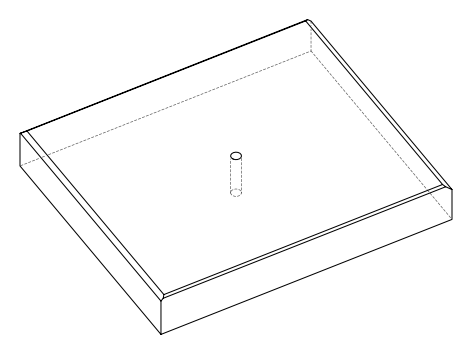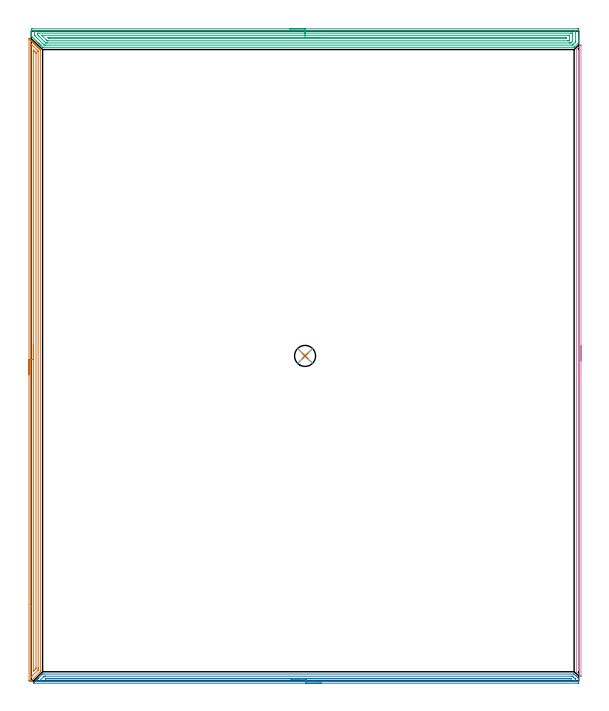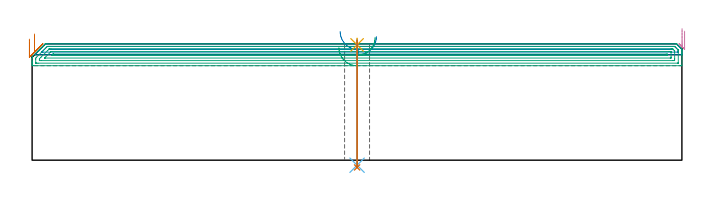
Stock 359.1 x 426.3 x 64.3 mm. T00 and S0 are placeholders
(PLAN: 7 operations, 3 tool changes, 40.6 min)
(1 AREA_MILL | FG_CHAMFER_SURFACE | UGT0205_001 | 10.18 min | 11636 mm3)
(2 AREA_MILL_1 | FG_CHAMFER_SURFACE_1 | UGT0205_001 | 8.65 min | 6366 mm3)
(3 AREA_MILL_2 | FG_CHAMFER_SURFACE_2 | UGT0205_001 | 14.46 min | 26061 mm3)
(4 AREA_MILL_3 | FG_CHAMFER_SURFACE_3 | UGT0205_001 | 6.72 min | 1847 mm3)
(5 SPOT_DRILL | STEP1HOLE | NXT0321_9005460120000 | 0.03 min | 2 mm3)
(6 DRILL_THROUGH_HOLE_INTO_CENTER | STEP1HOLE | NXT0301_042 | 0.28 min | 2519 mm3)
(7 DRILL_TO_ENLARGE_THROUGH_HOLE | STEP1HOLE | NXT0301_103 | 0.28 min | 7067 mm3)
(TOOL UGT0205_001 | Chamfer Mill 20 x 3 x 45 deg. | D20 FL50 Z2)
(TOOL NXT0321_9005460120000 | NC Spot Drill, 142deg, 12mm, Carbide, Uncoated | D12 PA142 FL30 Z2)
(TOOL NXT0301_042 | Carbide Drill 7.1mm [860.1-0710-057A1-MM 2214] | D7.1 PA140 FL85 Z2)
(TOOL NXT0301_103 | Carbide Drill 13.8mm [860.1-1380-062A1-MM 2214] | D13.8 PA140 FL77 Z2)
(OP 1 AREA_MILL)
G17 G21 G94 G90
T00 M6
G54
G17 G0 G90 X-1.5 Y200.8 S1061 M3
G43 Z74.3 H0
Z66.9
G94 G1 Y200.838 Z66.028 F250.
Y200.952 Z65.163
Y201.141 Z64.312
Y201.403 Z63.48
Y201.737 Z62.674
Y202.14 Z61.9
Y202.609 Z61.164
Y203.14 Z60.472
Y203.729 Z59.829
Y204.372 Z59.24
Y205.064 Z58.708
Y205.8 Z58.24
Y206.574 Z57.837
Y207.38 Z57.503
Y208.212 Z57.241
Y209.064 Z57.052
Y209.928 Z56.938
Y210.8 Z56.9
Y421.358
X-1.495 Y421.564 Z56.903
X-1.492 Y421.581 Z56.905
X-1.463 Y421.564 Z56.934
X-1.064 Y421.164 Z57.336
X-0.918 Y421.019 Z57.479
X-0.868 Y420.968 Z57.531
X-0.672 Y420.772 Z57.727
X-0.621 Y420.722 Z57.776
X-0.57 Y420.67 Z57.829
X-0.376 Y420.476 Z58.023
X-0.324 Y420.425 Z58.073
X-0.272 Y420.372 Z58.127
X-0.08 Y420.181 Z58.319
X-0.027 Y420.128 Z58.37
X0.027 Y420.074 Z58.426
X0.216 Y419.885 Z58.615
X0.27 Y419.831 Z58.667
X0.325 Y419.776 Z58.724
X0.511 Y419.589 Z58.91
X0.567 Y419.535 Z58.964
X0.623 Y419.478 Z59.022
X0.807 Y419.293 Z59.206
X0.864 Y419.238 Z59.261
X0.921 Y419.18 Z59.32
X1.103 Y418.997 Z59.502
X1.161 Y418.941 Z59.557
X1.219 Y418.881 Z59.618
X1.399 Y418.702 Z59.798
X1.458 Y418.644 Z59.854
X1.517 Y418.583 Z59.916
X1.694 Y418.406 Z60.093
X1.755 Y418.347 Z60.151
X1.815 Y418.285 Z60.214
X1.99 Y418.11 Z60.389
X2.052 Y418.05 Z60.448
X2.113 Y417.987 Z60.512
X2.286 Y417.814 Z60.685
X2.348 Y417.753 Z60.745
X2.411 Y417.689 Z60.81
X2.582 Y417.519 Z60.981
X2.645 Y417.456 Z61.042
X2.71 Y417.391 Z61.109
X2.878 Y417.223 Z61.277
X2.942 Y417.159 Z61.339
X3.008 Y417.093 Z61.407
X3.173 Y416.927 Z61.572
X3.239 Y416.862 Z61.636
X3.306 Y416.795 Z61.705
X3.469 Y416.631 Z61.868
X3.536 Y416.565 Z61.933
X3.604 Y416.497 Z62.003
X3.765 Y416.335 Z62.164
X3.833 Y416.268 Z62.23
X3.902 Y416.198 Z62.301
X4.061 Y416.04 Z62.46
X4.13 Y415.971 Z62.526
X4.2 Y415.9 Z62.599
X4.356 Y415.744 Z62.755
X4.427 Y415.675 Z62.823
X4.498 Y415.602 Z62.897
X4.652 Y415.448 Z63.051
X4.724 Y415.378 Z63.12
X4.796 Y415.304 Z63.195
X4.948 Y415.152 Z63.347
X5.021 Y415.081 Z63.417
X5.094 Y415.006 Z63.493
X5.244 Y414.857 Z63.643
X5.318 Y414.784 Z63.714
X5.393 Y414.708 Z63.791
X5.763 Y414.338 Z64.161
X5.801 Y414.3 Z64.196
X5.9 Y414.194 Z64.284
Y413.814 Z64.3
Y6.892
X5.898 Y6. Z64.298
X5.897 Y5.998 Z64.297
X0.084 Y0.185 Z58.482
X-0.027 Y0.075 Z58.371
X-0.096 Y0.01 Z58.302
X-0.395 Y0. Z58.005
X-1.073 Z57.327
X-1.168 Z57.231
X-1.492 Y0.01 Z56.905
X-1.5 Y0.096 Z56.9
Y0.107
Y210.8
X-0.086 Z58.314
X-0.085 Y417.509 Z58.315
X-0.082 Y417.627 Z58.318
X-0.079 Y417.704 Z58.321
X-0.076 Y417.717 Z58.324
X-0.07 Y417.712 Z58.33
X-0.027 Y417.674 Z58.373
X0.259 Y417.391 Z58.659
X3.837 Y413.814 Z62.237
X4.427 Y413.22 Z62.827
X4.462 Y413.181 Z62.862
X4.477 Y413.162 Z62.877
X4.48 Y413.096 Z62.88
X4.484 Y412.978 Z62.884
X4.485 Y412.919 Z62.885
X4.486 Y412.86 Z62.886
Y8.622
X4.483 Y7.786 Z62.883
X4.481 Y7.732 Z62.881
X4.427 Y6.989 Z62.827
X4.382 Y6.937 Z62.782
X4.341 Y6.892 Z62.741
X0.367 Y2.919 Z58.767
X-0.027 Y2.528 Z58.373
X-0.083 Y2.477 Z58.317
X-0.084 Y2.478 Z58.316
X-0.085 Y2.479 Z58.315
X-0.086 Y48.702 Z58.314
Y210.8
X1.328 Z59.728
X1.329 Y412.919 Z59.729
X1.33 Y413.346 Z59.73
X1.334 Y413.814 Z59.734
X1.335 Y413.849 Z59.735
X1.38 Y413.814 Z59.78
X1.755 Y413.444 Z60.155
X2.281 Y412.919 Z60.681
X2.645 Y412.554 Z61.045
X2.908 Y412.286 Z61.308
X3.038 Y412.15 Z61.438
X3.065 Y412.119 Z61.465
X3.067 Y412.085 Z61.467
X3.069 Y412.025 Z61.469
X3.071 Y411.597 Z61.471
Y8.681
X3.07 Y8.255 Z61.47
X3.067 Y8.137 Z61.467
X3.065 Y8.083 Z61.465
X3.033 Y8.044 Z61.433
X2.786 Y7.786 Z61.186
X1.755 Y6.754 Z60.155
X1.373 Y6.381 Z59.773
X1.344 Y6.356 Z59.744
X1.334 Y6.351 Z59.734
X1.331 Y6.365 Z59.731
X1.33 Y6.381 Z59.73
X1.329 Y6.425 Z59.729
X1.328 Y210.8 Z59.728
Y211.672 Z59.766
Y212.537 Z59.88
Y213.388 Z60.069
Y214.22 Z60.332
Y215.026 Z60.665
Y215.8 Z61.068
Y216.536 Z61.537
Y217.228 Z62.068
Y217.871 Z62.657
Y218.46 Z63.301
Y218.992 Z63.993
Y219.46 Z64.728
Y219.863 Z65.502
Y220.197 Z66.308
Y220.459 Z67.14
Y220.648 Z67.992
Y220.762 Z68.857
Y220.8 Z69.728
G0 Z74.3
M5
M2
(OP 2 AREA_MILL_1)
G17 G21 G94 G90
T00 M6
G54
G17 G0 G90 X190.25 Y-1.5 S1061 M3
G43 Z74.3 H0
Z68.3
G94 G1 X190.212 Z67.428 F250.
X190.098 Z66.564
X189.909 Z65.712
X189.647 Z64.88
X189.313 Z64.074
X188.91 Z63.3
X188.442 Z62.564
X187.91 Z61.872
X187.321 Z61.229
X186.678 Z60.64
X185.986 Z60.109
X185.25 Z59.64
X184.476 Z59.237
X183.67 Z58.903
X182.838 Z58.641
X181.987 Z58.452
X181.122 Z58.338
X180.25 Z58.3
X1.572 Y-1.499 Z58.301
X1.421 Y-1.495 Z58.305
X1.408 Y-1.492 Z58.306
X2.355 Y-0.544 Z59.254
X2.465 Y-0.433 Z59.363
X3.359 Y0.46 Z60.258
X3.522 Y0.624 Z60.419
X3.681 Y0.782 Z60.58
X3.805 Y0.906 Z60.704
X3.96 Y1.062 Z60.857
X4.11 Y1.212 Z61.009
X4.252 Y1.353 Z61.151
X4.398 Y1.5 Z61.296
X4.54 Y1.641 Z61.439
X4.699 Y1.8 Z61.598
X4.836 Y1.938 Z61.734
X7.027 Y4.127 Z63.925
X7.379 Y4.476 Z64.276
X7.4 Y4.493 Z64.293
X8.272 Y4.5 Z64.3
X355.801
X356.106 Y4.495 Z64.291
X356.248 Y4.353 Z64.151
X356.47 Y4.131 Z63.931
X357.35 Y3.252 Z63.048
X357.51 Y3.09 Z62.89
X357.588 Y3.012 Z62.812
X357.787 Y2.814 Z62.612
X357.886 Y2.715 Z62.513
X358.583 Y2.018 Z61.817
X358.81 Y1.792 Z61.589
X358.928 Y1.671 Z61.469
X359.09 Y1.5 Z61.299
X359.1 Y0.826 Z60.626
Y-0.589 Z59.208
Y-1.127 Z58.669
X359.099 Y-1.463 Z58.334
X359.097 Y-1.491 Z58.306
X358.738 Y-1.5 Z58.3
X180.25
Y-0.086 Z59.714
X6.037 Y-0.085 Z59.715
X5.592 Y-0.083 Z59.717
X5.417 Y-0.08 Z59.72
X5.287 Y-0.074 Z59.726
X5.346 Y-0.01 Z59.79
X5.421 Y0.068 Z59.868
X5.592 Y0.242 Z60.042
X5.785 Y0.435 Z60.235
X7.997 Y2.646 Z62.446
X8.272 Y2.916 Z62.716
X8.448 Y3.08 Z62.88
X9.166 Y3.084 Z62.884
X9.336 Y3.085 Z62.885
X354.184
X354.908 Y3.08 Z62.88
X355.01 Y3.079 Z62.879
X355.067 Y3.071 Z62.871
X355.122 Y3.019 Z62.819
X355.343 Y2.803 Z62.603
X355.775 Y2.376 Z62.176
X356.65 Y1.5 Z61.3
X356.905 Y1.244 Z61.044
X357.008 Y1.139 Z60.939
X357.057 Y1.086 Z60.886
X357.079 Y1.059 Z60.859
X357.09 Y1.021 Z60.821
X357.096 Y0.624 Z60.424
X357.099 Y0.227 Z60.027
X357.098 Y0.094 Z59.894
X357.094 Y-0.011 Z59.789
X357.09 Y-0.076 Z59.724
X357.056 Y-0.079 Z59.721
X356.695 Y-0.084 Z59.716
X356.525 Y-0.085 Z59.715
X180.25 Y-0.086 Z59.714
Y1.329 Z61.129
X9.341
X9.19 Y1.33 Z61.13
X9.166 Y1.332 Z61.132
X9.151 Y1.335 Z61.135
X9.156 Y1.349 Z61.149
X9.166 Y1.365 Z61.165
X9.233 Y1.434 Z61.234
X9.3 Y1.5 Z61.3
X9.454 Y1.647 Z61.447
X9.469 Y1.658 Z61.458
X9.501 Y1.665 Z61.465
X9.593 Y1.669 Z61.469
X9.709 Y1.671 Z61.471
X353.121
X353.844 Y1.668 Z61.468
X354.015 Y1.664 Z61.464
X354.189 Y1.5 Z61.3
X354.346 Y1.335 Z61.135
X354.187 Y1.331 Z61.131
X354.015 Y1.33 Z61.13
X353.296 Y1.329 Z61.129
X180.25
X179.378 Z61.167
X178.514 Z61.28
X177.662 Z61.469
X176.83 Y1.328 Z61.732
X176.024 Z62.065
X175.25 Z62.468
X174.514 Z62.937
X173.822 Z63.468
X173.179 Z64.057
X172.59 Z64.701
X172.059 Z65.393
X171.59 Z66.128
X171.187 Z66.902
X170.853 Z67.708
X170.591 Z68.54
X170.402 Z69.392
X170.288 Z70.257
X170.25 Z71.128
G0 Z74.3
M5
M2
(OP 3 AREA_MILL_2)
G17 G21 G94 G90
T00 M6
G54
G17 G0 G90 X169.55 Y427.8 S1061 M3
G43 Z74.3 H0
Z62.2
G94 G1 X169.588 Z61.328 F250.
X169.702 Z60.463
X169.891 Z59.612
X170.153 Z58.78
X170.487 Z57.974
X170.89 Z57.2
X171.359 Z56.464
X171.89 Z55.772
X172.479 Z55.129
X173.122 Z54.54
X173.814 Z54.008
X174.55 Z53.54
X175.324 Z53.137
X176.13 Z52.803
X176.962 Z52.541
X177.814 Z52.352
X178.678 Z52.238
X179.55 Z52.2
X358.494 Y427.799 Z52.201
X358.86 Y427.797 Z52.202
X359.09 Y427.793 Z52.205
X359.1 Y427.438 Z52.559
Y422.188 Z57.807
Y421.626 Z58.372
Y421.312 Z58.684
Y420.75 Z59.246
Y420.437 Z59.558
Y419.811 Z60.188
Y419.313 Z60.686
X359.09 Y418.698 Z61.3
X359.082 Y418.687 Z61.312
X358.94 Y418.54 Z61.459
X356.263 Y415.863 Z64.137
X356.106 Y415.704 Z64.29
X355.817 Y415.7 Z64.3
X7.746
X7.398 Y415.706 Z64.292
X7.315 Y415.784 Z64.214
X6.258 Y416.84 Z63.157
X6.161 Y416.937 Z63.059
X5.961 Y417.138 Z62.861
X5.896 Y417.203 Z62.796
X5.286 Y417.812 Z62.184
X5.07 Y418.03 Z61.97
X4.411 Y418.687 Z61.309
X4.243 Y418.857 Z61.143
X4.176 Y418.924 Z61.076
X3.536 Y419.562 Z60.435
X3.417 Y419.683 Z60.316
X0.288 Y422.811 Z57.187
X0.16 Y422.94 Z57.059
X0.041 Y423.063 Z56.936
X0.01 Y423.097 Z56.901
X0. Y423.689 Z56.31
Y425.126 Z54.87
Y425.688 Z54.309
Y426.001 Z53.996
Y426.563 Z53.431
Y427.157 Z52.838
X0.004 Y427.438 Z52.557
X0.01 Y427.792 Z52.204
X0.241 Y427.796 Z52.201
X0.606 Y427.8 Z52.2
X179.55
Y426.386 Z53.614
X356.709 Y426.385 Z53.615
X356.891 Y426.384 Z53.616
X357.053 Y426.38 Z53.62
X357.086 Y426.379 Z53.621
X357.092 Y426.358 Z53.642
X357.095 Y426.331 Z53.669
X357.099 Y426.18 Z53.82
X357.1 Y420.055 Z59.945
X357.096 Y419.562 Z60.438
X357.092 Y419.187 Z60.813
X357.079 Y419.14 Z60.86
X357.052 Y419.109 Z60.891
X356.978 Y419.031 Z60.969
X356.709 Y418.759 Z61.241
X355.789 Y417.839 Z62.161
X355.347 Y417.398 Z62.602
X355.204 Y417.259 Z62.741
X355.087 Y417.149 Z62.851
X355.053 Y417.121 Z62.879
X355.012 Y417.119 Z62.881
X354.924 Y417.116 Z62.884
X354.743 Y417.115 Z62.885
X9.35
X8.638 Y417.119 Z62.881
X8.451 Y417.121 Z62.879
X7.746 Y417.804 Z62.196
X2.488 Y423.063 Z56.937
X2.391 Y423.16 Z56.84
X2.01 Y423.557 Z56.443
X2.005 Y423.938 Z56.062
X2.001 Y424.32 Z55.68
X2. Y426.071 Z53.929
X2.002 Y426.199 Z53.801
X2.006 Y426.301 Z53.699
X2.01 Y426.367 Z53.633
X2.019 Y426.379 Z53.621
X2.036 Y426.38 Z53.62
X2.391 Y426.385 Z53.615
X2.572 Y426.386 Z53.614
X3.284
X179.55
Y424.972 Z55.028
X354.032 Y424.971 Z55.029
X354.764 Y424.97 Z55.03
X354.924 Y424.968 Z55.032
X355.077 Y424.965 Z55.035
X355.09 Y424.813 Z55.187
X355.097 Y424.644 Z55.356
X355.1 Y423.938 Z56.062
Y423.765 Z56.235
Y420.265 Z59.735
X355.099 Y419.914 Z60.086
X355.097 Y419.738 Z60.262
X355.093 Y419.65 Z60.35
X355.09 Y419.608 Z60.392
X355.053 Y419.562 Z60.438
X354.993 Y419.495 Z60.505
X354.924 Y419.424 Z60.576
X354.552 Y419.052 Z60.948
X354.187 Y418.687 Z61.313
X354.109 Y418.611 Z61.389
X354.032 Y418.538 Z61.462
X353.3 Y418.53 Z61.47
X353.139 Y418.529 Z61.471
X10.423
X9.691 Y418.531 Z61.469
X9.531 Y418.534 Z61.466
X9.482 Y418.535 Z61.465
X9.428 Y418.584 Z61.416
X9.318 Y418.687 Z61.313
X8.638 Y419.361 Z60.639
X8.437 Y419.562 Z60.438
X4.937 Y423.063 Z56.937
X4.176 Y423.827 Z56.173
X4.072 Y423.938 Z56.062
X4.01 Y424.026 Z55.974
X4.005 Y424.105 Z55.895
X4.01 Y424.813 Z55.187
X4.021 Y424.965 Z55.035
X5.069 Y424.971 Z55.029
X179.55 Y424.972 Z55.028
Y423.557 Z56.443
X352.635
X352.969 Y423.555 Z56.445
X353.026 Y423.554 Z56.446
X353.079 Y423.551 Z56.449
X353.09 Y423.475 Z56.525
X353.099 Y423.101 Z56.899
X353.1 Y423.063 Z56.937
Y420.437 Z59.563
X353.097 Y420.228 Z59.772
X353.094 Y420.124 Z59.876
X353.09 Y420.073 Z59.927
X353.071 Y420.032 Z59.968
X353.01 Y419.97 Z60.03
X352.977 Y419.95 Z60.05
X352.919 Y419.948 Z60.052
X352.749 Y419.945 Z60.055
X352.247 Y419.943 Z60.057
X351.859
X10.928
X10.676 Y419.945 Z60.055
X10.55 Y419.948 Z60.052
X10.522 Y419.949 Z60.051
X10.491 Y419.97 Z60.03
X10.423 Y420.03 Z59.97
X10.012 Y420.437 Z59.563
X7.387 Y423.063 Z56.937
X7.044 Y423.411 Z56.589
X6.951 Y423.509 Z56.491
X6.913 Y423.551 Z56.449
X6.939 Y423.553 Z56.447
X7.073 Y423.555 Z56.445
X7.242 Y423.557 Z56.443
X179.55
Y422.143 Z57.857
X350.507
X350.894 Y422.139 Z57.861
X351.078 Y422.136 Z57.864
X351.09 Y422.033 Z57.967
X351.095 Y421.567 Z58.433
X351.09 Y421.37 Z58.63
X350.899 Y421.364 Z58.636
X350.416 Y421.357 Z58.643
X11.726 Y421.358 Z58.642
X11.624 Y421.359 Z58.641
X11.573 Y421.361 Z58.639
X11.552 Y421.363 Z58.637
X11.515 Y421.395 Z58.605
X11.316 Y421.586 Z58.414
X10.88 Y422.026 Z57.974
X10.78 Y422.13 Z57.87
X10.776 Y422.137 Z57.863
X10.787 Y422.139 Z57.861
X10.834 Y422.141 Z57.859
X10.931 Y422.143 Z57.857
X179.55
X180.422 Z57.895
X181.287 Z58.009
X182.138 Z58.198
X182.97 Z58.46
X183.776 Z58.794
X184.55 Z59.197
X185.286 Z59.665
X185.978 Z60.196
X186.621 Z60.786
X187.21 Z61.429
X187.742 Z62.121
X188.21 Z62.857
X188.613 Z63.631
X188.947 Z64.437
X189.209 Z65.269
X189.398 Z66.12
X189.512 Z66.985
X189.55 Z67.857
G0 Z74.3
M5
M2
(OP 4 AREA_MILL_3)
G17 G21 G94 G90
T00 M6
G54
G17 G0 G90 X360.6 Y220.1 S1061 M3
G43 Z74.3 H0
Z71.3
G94 G1 Y220.062 Z70.428 F250.
Y219.948 Z69.563
Y219.759 Z68.712
Y219.497 Z67.88
Y219.163 Z67.074
Y218.76 Z66.3
Y218.291 Z65.564
Y217.76 Z64.872
Y217.171 Z64.229
Y216.528 Z63.64
Y215.836 Z63.108
Y215.1 Z62.64
Y214.326 Z62.237
Y213.52 Z61.903
Y212.688 Z61.641
Y211.836 Z61.452
Y210.971 Z61.338
Y210.1 Z61.3
Y3.112
X360.594 Y3.029 Z61.304
X360.592 Y3.019 Z61.305
X360.57 Y3.029 Z61.328
X358.143 Y5.457 Z63.756
X357.764 Y5.835 Z64.132
X357.604 Y5.996 Z64.29
X357.6 Y6.306 Z64.3
Y413.893
X357.604 Y414.204 Z64.29
X357.763 Y414.365 Z64.133
X358.207 Y414.808 Z63.692
X360.273 Y416.873 Z61.626
X360.439 Y417.04 Z61.458
X360.575 Y417.171 Z61.323
X360.594 Y417.183 Z61.303
X360.599 Y417.171 Z61.299
X360.6 Y210.1 Z61.3
X359.186 Z62.714
X359.185 Y7.2 Z62.715
Y7.115
X359.182 Y7.028 Z62.718
X359.177 Y6.885 Z62.723
X359.1 Y6.959 Z62.8
X359.043 Y7.019 Z62.857
X359.021 Y7.061 Z62.879
X359.018 Y7.115 Z62.882
X359.016 Y7.2 Z62.884
X359.015 Y7.286 Z62.885
X359.014 Y8.094 Z62.886
Y412.192
X359.017 Y413. Z62.883
X359.019 Y413.081 Z62.881
X359.023 Y413.162 Z62.877
X359.1 Y413.247 Z62.8
X359.143 Y413.29 Z62.757
X359.176 Y413.32 Z62.724
X359.179 Z62.721
X359.181 Y413.305 Z62.719
X359.184 Y413.257 Z62.716
X359.186 Y413.086 Z62.714
Y413.
Y210.1
Y209.228 Z62.752
Y208.363 Z62.866
Y207.512 Z63.055
Y206.68 Z63.317
Y205.874 Z63.651
Y205.1 Z64.054
Y204.364 Z64.523
Y203.672 Z65.054
Y203.029 Z65.643
Y202.439 Z66.286
Y201.908 Z66.978
Y201.44 Z67.714
Y201.037 Z68.488
Y200.703 Z69.294
Y200.441 Z70.126
Y200.252 Z70.978
Y200.138 Z71.843
Y200.1 Z72.714
G0 Z74.3
M5
M2
(OP 5 SPOT_DRILL)
G17 G21 G94 G90
T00 M6
G54
G17 G0 G90 X179.6 Y213.2 S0 M3
G43 Z74.3 H0
G94 G81 G98 Z63.706 F250. R67.3
G80
M5
M2
(OP 6 DRILL_THROUGH_HOLE_INTO_CENTER)
G17 G21 G94 G90
T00 M6
G54
G17 G0 G90 X179.6 Y213.2 S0 M3
G43 Z74.3 H1
G94 G73 G98 Z-2.792 F250. Q6.709 R66.3
G80
M5
M2
(OP 7 DRILL_TO_ENLARGE_THROUGH_HOLE)
G17 G21 G94 G90
T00 M6
G54
G17 G0 G90 X179.6 Y213.2 S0 M3
G43 Z74.3 H1
G94 G73 G98 Z-4.011 F250. Q13.662 R66.3
G80
M5
M2
